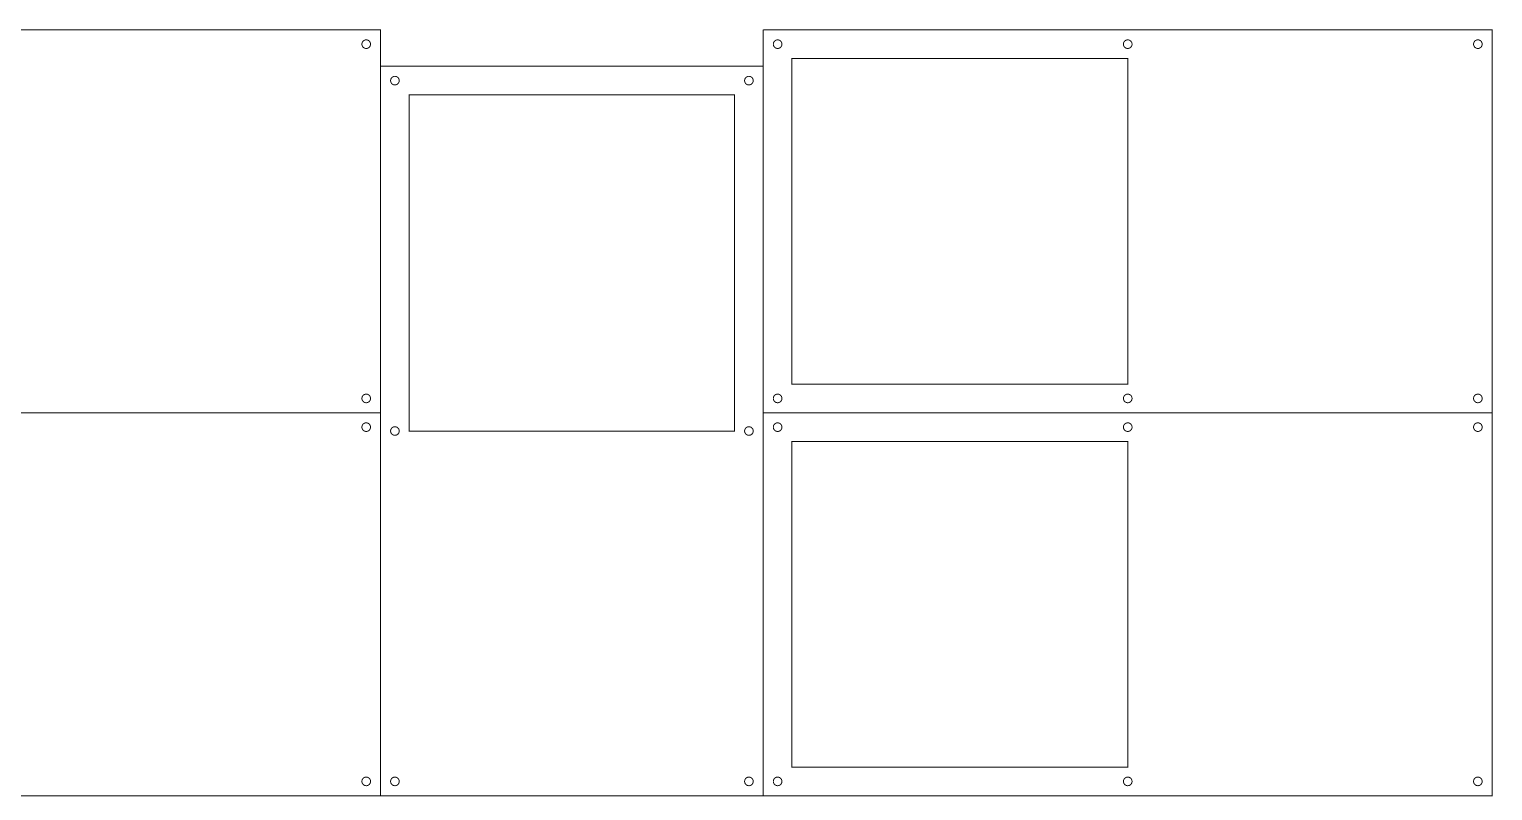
# Model space of a CAD drawing. Extents: x 0 to 896, y 0 to 534.
# Drawn here: x 386 to 896, y 269 to 534 of the extents above; entities that cross this region are included whole.
import ezdxf

# ---------------------------------------------------------------- set-up
doc = ezdxf.new("R2010")
doc.units = 0
doc.layers.get('0').update_dxf_attribs({"linetype": 'CONTINUOUS'})

msp = doc.modelspace()

# ---------------------------------------------------------------- linework, layer by layer
at = {"color": 0, "const_width": 0.35278}
for points in [[(0.17638, 133.537), (0.17638, 0.18669), (254.176, 0.18669), (254.176, 533.588), (508.178, 533.588), (508.178, 266.888)], [(641.528, 533.588), (641.528, 266.888)], [(641.528, 400.237), (895.528, 400.237), (895.528, 533.588), (641.528, 533.588)], [(641.528, 520.887), (508.178, 520.887)], [(254.176, 400.237), (508.178, 400.237)], [(895.528, 400.237), (895.528, 266.888), (254.176, 266.888)]]:
    msp.add_lwpolyline(points, dxfattribs=at)
at = {"color": 0}
for points, const_width in [([(504.678, 528.588), (504.678, 528.549), (504.669, 528.435), (504.647, 528.285), (504.61, 528.142), (504.56, 528.004), (504.496, 527.872), (504.421, 527.749), (504.335, 527.633), (504.238, 527.526), (504.132, 527.431), (504.015, 527.343), (503.892, 527.268), (503.761, 527.206), (503.624, 527.156), (503.479, 527.118), (503.331, 527.096), (503.215, 527.088), (503.178, 527.088), (503.139, 527.088), (503.024, 527.096), (502.875, 527.118), (502.731, 527.156), (502.593, 527.206), (502.463, 527.268), (502.339, 527.343), (502.224, 527.431), (502.117, 527.526), (502.019, 527.633), (501.933, 527.749), (501.858, 527.872), (501.794, 528.004), (501.744, 528.142), (501.707, 528.285), (501.685, 528.435), (501.678, 528.549), (501.678, 528.588), (501.678, 528.626), (501.685, 528.74), (501.707, 528.89), (501.744, 529.033), (501.794, 529.171), (501.858, 529.303), (501.933, 529.426), (502.019, 529.542), (502.117, 529.649), (502.224, 529.744), (502.339, 529.832), (502.463, 529.907), (502.593, 529.969), (502.731, 530.019), (502.875, 530.057), (503.024, 530.079), (503.139, 530.088), (503.178, 530.088), (503.215, 530.088), (503.331, 530.079), (503.479, 530.057), (503.624, 530.019), (503.761, 529.969), (503.892, 529.907), (504.015, 529.832), (504.132, 529.744), (504.238, 529.649), (504.335, 529.542), (504.421, 529.426), (504.496, 529.303), (504.56, 529.171), (504.61, 529.033), (504.647, 528.89), (504.669, 528.74), (504.678, 528.626), (504.678, 528.588)], 0.33333), ([(648.028, 528.588), (648.028, 528.549), (648.019, 528.435), (647.997, 528.285), (647.96, 528.142), (647.91, 528.004), (647.846, 527.872), (647.771, 527.749), (647.685, 527.633), (647.588, 527.526), (647.482, 527.431), (647.367, 527.343), (647.242, 527.268), (647.111, 527.206), (646.974, 527.156), (646.829, 527.118), (646.681, 527.096), (646.565, 527.088), (646.528, 527.088), (646.489, 527.088), (646.374, 527.096), (646.225, 527.118), (646.082, 527.156), (645.943, 527.206), (645.813, 527.268), (645.689, 527.343), (645.574, 527.431), (645.467, 527.526), (645.369, 527.633), (645.283, 527.749), (645.208, 527.872), (645.146, 528.004), (645.094, 528.142), (645.058, 528.285), (645.035, 528.435), (645.028, 528.549), (645.028, 528.588), (645.028, 528.626), (645.035, 528.74), (645.058, 528.89), (645.094, 529.033), (645.146, 529.171), (645.208, 529.303), (645.283, 529.426), (645.369, 529.542), (645.467, 529.649), (645.574, 529.744), (645.689, 529.832), (645.813, 529.907), (645.943, 529.969), (646.082, 530.019), (646.225, 530.057), (646.374, 530.079), (646.489, 530.088), (646.528, 530.088), (646.565, 530.088), (646.681, 530.079), (646.829, 530.057), (646.974, 530.019), (647.111, 529.969), (647.242, 529.907), (647.367, 529.832), (647.482, 529.744), (647.588, 529.649), (647.685, 529.542), (647.771, 529.426), (647.846, 529.303), (647.91, 529.171), (647.96, 529.033), (647.997, 528.89), (648.019, 528.74), (648.028, 528.626), (648.028, 528.588)], 0.33333), ([(770.028, 528.588), (770.028, 528.549), (770.019, 528.435), (769.997, 528.285), (769.96, 528.142), (769.91, 528.004), (769.846, 527.872), (769.771, 527.749), (769.685, 527.633), (769.589, 527.526), (769.482, 527.431), (769.367, 527.343), (769.243, 527.268), (769.111, 527.206), (768.974, 527.156), (768.831, 527.118), (768.681, 527.096), (768.565, 527.088), (768.528, 527.088), (768.489, 527.088), (768.374, 527.096), (768.225, 527.118), (768.082, 527.156), (767.943, 527.206), (767.813, 527.268), (767.689, 527.343), (767.574, 527.431), (767.467, 527.526), (767.369, 527.633), (767.283, 527.749), (767.208, 527.872), (767.146, 528.004), (767.094, 528.142), (767.058, 528.285), (767.035, 528.435), (767.028, 528.549), (767.028, 528.588), (767.028, 528.626), (767.035, 528.74), (767.058, 528.89), (767.094, 529.033), (767.146, 529.171), (767.208, 529.303), (767.283, 529.426), (767.369, 529.542), (767.467, 529.649), (767.574, 529.744), (767.689, 529.832), (767.813, 529.907), (767.943, 529.969), (768.082, 530.019), (768.225, 530.057), (768.374, 530.079), (768.489, 530.088), (768.528, 530.088), (768.565, 530.088), (768.681, 530.079), (768.831, 530.057), (768.974, 530.019), (769.111, 529.969), (769.243, 529.907), (769.367, 529.832), (769.482, 529.744), (769.589, 529.649), (769.685, 529.542), (769.771, 529.426), (769.846, 529.303), (769.91, 529.171), (769.96, 529.033), (769.997, 528.89), (770.019, 528.74), (770.028, 528.626), (770.028, 528.588)], 0.33333), ([(892.028, 528.588), (892.028, 528.549), (892.019, 528.435), (891.997, 528.285), (891.96, 528.142), (891.91, 528.004), (891.847, 527.872), (891.772, 527.749), (891.685, 527.633), (891.589, 527.526), (891.482, 527.431), (891.367, 527.343), (891.243, 527.268), (891.111, 527.206), (890.974, 527.156), (890.831, 527.118), (890.681, 527.096), (890.567, 527.088), (890.528, 527.088), (890.489, 527.088), (890.375, 527.096), (890.225, 527.118), (890.082, 527.156), (889.944, 527.206), (889.813, 527.268), (889.689, 527.343), (889.574, 527.431), (889.467, 527.526), (889.371, 527.633), (889.283, 527.749), (889.208, 527.872), (889.146, 528.004), (889.096, 528.142), (889.058, 528.285), (889.036, 528.435), (889.028, 528.549), (889.028, 528.588), (889.028, 528.626), (889.036, 528.74), (889.058, 528.89), (889.096, 529.033), (889.146, 529.171), (889.208, 529.303), (889.283, 529.426), (889.371, 529.542), (889.467, 529.649), (889.574, 529.744), (889.689, 529.832), (889.813, 529.907), (889.944, 529.969), (890.082, 530.019), (890.225, 530.057), (890.375, 530.079), (890.489, 530.088), (890.528, 530.088), (890.567, 530.088), (890.681, 530.079), (890.831, 530.057), (890.974, 530.019), (891.111, 529.969), (891.243, 529.907), (891.367, 529.832), (891.482, 529.744), (891.589, 529.649), (891.685, 529.542), (891.772, 529.426), (891.847, 529.303), (891.91, 529.171), (891.96, 529.033), (891.997, 528.89), (892.019, 528.74), (892.028, 528.626), (892.028, 528.588)], 0.33333), ([(651.528, 523.588), (768.528, 523.588), (768.528, 410.237), (651.528, 410.237), (651.528, 523.588)], 0.35278), ([(514.678, 515.887), (514.678, 515.849), (514.669, 515.735), (514.647, 515.585), (514.61, 515.442), (514.56, 515.304), (514.496, 515.172), (514.421, 515.049), (514.335, 514.933), (514.238, 514.826), (514.132, 514.731), (514.015, 514.643), (513.892, 514.568), (513.761, 514.506), (513.624, 514.456), (513.479, 514.418), (513.331, 514.396), (513.215, 514.387), (513.178, 514.387), (513.139, 514.387), (513.024, 514.396), (512.875, 514.418), (512.731, 514.456), (512.593, 514.506), (512.463, 514.568), (512.339, 514.643), (512.224, 514.731), (512.117, 514.826), (512.019, 514.933), (511.933, 515.049), (511.858, 515.172), (511.794, 515.304), (511.744, 515.442), (511.707, 515.585), (511.685, 515.735), (511.678, 515.849), (511.678, 515.887), (511.678, 515.926), (511.685, 516.04), (511.707, 516.19), (511.744, 516.333), (511.794, 516.471), (511.858, 516.603), (511.933, 516.726), (512.019, 516.842), (512.117, 516.949), (512.224, 517.044), (512.339, 517.132), (512.463, 517.207), (512.593, 517.269), (512.731, 517.319), (512.875, 517.357), (513.024, 517.379), (513.139, 517.387), (513.178, 517.387), (513.215, 517.387), (513.331, 517.379), (513.479, 517.357), (513.624, 517.319), (513.761, 517.269), (513.892, 517.207), (514.015, 517.132), (514.132, 517.044), (514.238, 516.949), (514.335, 516.842), (514.421, 516.726), (514.496, 516.603), (514.56, 516.471), (514.61, 516.333), (514.647, 516.19), (514.669, 516.04), (514.678, 515.926), (514.678, 515.887)], 0.33333), ([(638.028, 515.887), (638.028, 515.849), (638.019, 515.735), (637.997, 515.585), (637.96, 515.442), (637.91, 515.304), (637.846, 515.172), (637.771, 515.049), (637.685, 514.933), (637.588, 514.826), (637.482, 514.731), (637.367, 514.643), (637.242, 514.568), (637.111, 514.506), (636.974, 514.456), (636.829, 514.418), (636.681, 514.396), (636.565, 514.387), (636.528, 514.387), (636.489, 514.387), (636.374, 514.396), (636.225, 514.418), (636.082, 514.456), (635.943, 514.506), (635.813, 514.568), (635.689, 514.643), (635.574, 514.731), (635.467, 514.826), (635.369, 514.933), (635.283, 515.049), (635.208, 515.172), (635.146, 515.304), (635.094, 515.442), (635.058, 515.585), (635.035, 515.735), (635.028, 515.849), (635.028, 515.887), (635.028, 515.926), (635.035, 516.04), (635.058, 516.19), (635.094, 516.333), (635.146, 516.471), (635.208, 516.603), (635.283, 516.726), (635.369, 516.842), (635.467, 516.949), (635.574, 517.044), (635.689, 517.132), (635.813, 517.207), (635.943, 517.269), (636.082, 517.319), (636.225, 517.357), (636.374, 517.379), (636.489, 517.387), (636.528, 517.387), (636.565, 517.387), (636.681, 517.379), (636.829, 517.357), (636.974, 517.319), (637.111, 517.269), (637.242, 517.207), (637.367, 517.132), (637.482, 517.044), (637.588, 516.949), (637.685, 516.842), (637.771, 516.726), (637.846, 516.603), (637.91, 516.471), (637.96, 516.333), (637.997, 516.19), (638.019, 516.04), (638.028, 515.926), (638.028, 515.887)], 0.33333), ([(518.178, 510.887), (631.528, 510.887), (631.528, 393.888), (518.178, 393.888), (518.178, 510.887)], 0.35278), ([(504.678, 405.237), (504.678, 405.199), (504.669, 405.083), (504.647, 404.935), (504.61, 404.792), (504.56, 404.653), (504.496, 404.522), (504.421, 404.399), (504.335, 404.283), (504.238, 404.176), (504.132, 404.081), (504.015, 403.993), (503.892, 403.918), (503.761, 403.856), (503.624, 403.804), (503.479, 403.768), (503.331, 403.744), (503.215, 403.737), (503.178, 403.737), (503.139, 403.737), (503.024, 403.744), (502.875, 403.768), (502.731, 403.804), (502.593, 403.856), (502.463, 403.918), (502.339, 403.993), (502.224, 404.081), (502.117, 404.176), (502.019, 404.283), (501.933, 404.399), (501.858, 404.522), (501.794, 404.653), (501.744, 404.792), (501.707, 404.935), (501.685, 405.083), (501.678, 405.199), (501.678, 405.237), (501.678, 405.275), (501.685, 405.39), (501.707, 405.54), (501.744, 405.683), (501.794, 405.821), (501.858, 405.953), (501.933, 406.076), (502.019, 406.192), (502.117, 406.299), (502.224, 406.394), (502.339, 406.481), (502.463, 406.557), (502.593, 406.619), (502.731, 406.669), (502.875, 406.707), (503.024, 406.729), (503.139, 406.737), (503.178, 406.737), (503.215, 406.737), (503.331, 406.729), (503.479, 406.707), (503.624, 406.669), (503.761, 406.619), (503.892, 406.557), (504.015, 406.481), (504.132, 406.394), (504.238, 406.299), (504.335, 406.192), (504.421, 406.076), (504.496, 405.953), (504.56, 405.821), (504.61, 405.683), (504.647, 405.54), (504.669, 405.39), (504.678, 405.275), (504.678, 405.237)], 0.33333), ([(648.028, 405.237), (648.028, 405.199), (648.019, 405.083), (647.997, 404.935), (647.96, 404.792), (647.91, 404.653), (647.846, 404.522), (647.771, 404.399), (647.685, 404.283), (647.588, 404.176), (647.482, 404.081), (647.367, 403.993), (647.242, 403.918), (647.111, 403.856), (646.974, 403.804), (646.829, 403.768), (646.681, 403.744), (646.565, 403.737), (646.528, 403.737), (646.489, 403.737), (646.374, 403.744), (646.225, 403.768), (646.082, 403.804), (645.943, 403.856), (645.813, 403.918), (645.689, 403.993), (645.574, 404.081), (645.467, 404.176), (645.369, 404.283), (645.283, 404.399), (645.208, 404.522), (645.146, 404.653), (645.094, 404.792), (645.058, 404.935), (645.035, 405.083), (645.028, 405.199), (645.028, 405.237), (645.028, 405.275), (645.035, 405.39), (645.058, 405.54), (645.094, 405.683), (645.146, 405.821), (645.208, 405.953), (645.283, 406.076), (645.369, 406.192), (645.467, 406.299), (645.574, 406.394), (645.689, 406.481), (645.813, 406.557), (645.943, 406.619), (646.082, 406.669), (646.225, 406.707), (646.374, 406.729), (646.489, 406.737), (646.528, 406.737), (646.565, 406.737), (646.681, 406.729), (646.829, 406.707), (646.974, 406.669), (647.111, 406.619), (647.242, 406.557), (647.367, 406.481), (647.482, 406.394), (647.588, 406.299), (647.685, 406.192), (647.771, 406.076), (647.846, 405.953), (647.91, 405.821), (647.96, 405.683), (647.997, 405.54), (648.019, 405.39), (648.028, 405.275), (648.028, 405.237)], 0.33333), ([(770.028, 405.237), (770.028, 405.199), (770.019, 405.083), (769.997, 404.935), (769.96, 404.792), (769.91, 404.653), (769.846, 404.522), (769.771, 404.399), (769.685, 404.283), (769.589, 404.176), (769.482, 404.081), (769.367, 403.993), (769.243, 403.918), (769.111, 403.856), (768.974, 403.804), (768.831, 403.768), (768.681, 403.744), (768.565, 403.737), (768.528, 403.737), (768.489, 403.737), (768.374, 403.744), (768.225, 403.768), (768.082, 403.804), (767.943, 403.856), (767.813, 403.918), (767.689, 403.993), (767.574, 404.081), (767.467, 404.176), (767.369, 404.283), (767.283, 404.399), (767.208, 404.522), (767.146, 404.653), (767.094, 404.792), (767.058, 404.935), (767.035, 405.083), (767.028, 405.199), (767.028, 405.237), (767.028, 405.275), (767.035, 405.39), (767.058, 405.54), (767.094, 405.683), (767.146, 405.821), (767.208, 405.953), (767.283, 406.076), (767.369, 406.192), (767.467, 406.299), (767.574, 406.394), (767.689, 406.481), (767.813, 406.557), (767.943, 406.619), (768.082, 406.669), (768.225, 406.707), (768.374, 406.729), (768.489, 406.737), (768.528, 406.737), (768.565, 406.737), (768.681, 406.729), (768.831, 406.707), (768.974, 406.669), (769.111, 406.619), (769.243, 406.557), (769.367, 406.481), (769.482, 406.394), (769.589, 406.299), (769.685, 406.192), (769.771, 406.076), (769.846, 405.953), (769.91, 405.821), (769.96, 405.683), (769.997, 405.54), (770.019, 405.39), (770.028, 405.275), (770.028, 405.237)], 0.33333), ([(892.028, 405.237), (892.028, 405.199), (892.019, 405.083), (891.997, 404.935), (891.96, 404.792), (891.91, 404.653), (891.847, 404.522), (891.772, 404.399), (891.685, 404.283), (891.589, 404.176), (891.482, 404.081), (891.367, 403.993), (891.243, 403.918), (891.111, 403.856), (890.974, 403.804), (890.831, 403.768), (890.681, 403.744), (890.567, 403.737), (890.528, 403.737), (890.489, 403.737), (890.375, 403.744), (890.225, 403.768), (890.082, 403.804), (889.944, 403.856), (889.813, 403.918), (889.689, 403.993), (889.574, 404.081), (889.467, 404.176), (889.371, 404.283), (889.283, 404.399), (889.208, 404.522), (889.146, 404.653), (889.096, 404.792), (889.058, 404.935), (889.036, 405.083), (889.028, 405.199), (889.028, 405.237), (889.028, 405.275), (889.036, 405.39), (889.058, 405.54), (889.096, 405.683), (889.146, 405.821), (889.208, 405.953), (889.283, 406.076), (889.371, 406.192), (889.467, 406.299), (889.574, 406.394), (889.689, 406.481), (889.813, 406.557), (889.944, 406.619), (890.082, 406.669), (890.225, 406.707), (890.375, 406.729), (890.489, 406.737), (890.528, 406.737), (890.567, 406.737), (890.681, 406.729), (890.831, 406.707), (890.974, 406.669), (891.111, 406.619), (891.243, 406.557), (891.367, 406.481), (891.482, 406.394), (891.589, 406.299), (891.685, 406.192), (891.772, 406.076), (891.847, 405.953), (891.91, 405.821), (891.96, 405.683), (891.997, 405.54), (892.019, 405.39), (892.028, 405.275), (892.028, 405.237)], 0.33333), ([(504.678, 395.237), (504.678, 395.199), (504.669, 395.083), (504.647, 394.935), (504.61, 394.792), (504.56, 394.653), (504.496, 394.522), (504.421, 394.399), (504.335, 394.283), (504.238, 394.176), (504.132, 394.081), (504.015, 393.993), (503.892, 393.918), (503.761, 393.856), (503.624, 393.804), (503.479, 393.768), (503.331, 393.744), (503.215, 393.737), (503.178, 393.737), (503.139, 393.737), (503.024, 393.744), (502.875, 393.768), (502.731, 393.804), (502.593, 393.856), (502.463, 393.918), (502.339, 393.993), (502.224, 394.081), (502.117, 394.176), (502.019, 394.283), (501.933, 394.399), (501.858, 394.522), (501.794, 394.653), (501.744, 394.792), (501.707, 394.935), (501.685, 395.083), (501.678, 395.199), (501.678, 395.237), (501.678, 395.275), (501.685, 395.39), (501.707, 395.54), (501.744, 395.683), (501.794, 395.821), (501.858, 395.953), (501.933, 396.076), (502.019, 396.192), (502.117, 396.299), (502.224, 396.394), (502.339, 396.481), (502.463, 396.557), (502.593, 396.619), (502.731, 396.669), (502.875, 396.707), (503.024, 396.729), (503.139, 396.737), (503.178, 396.737), (503.215, 396.737), (503.331, 396.729), (503.479, 396.707), (503.624, 396.669), (503.761, 396.619), (503.892, 396.557), (504.015, 396.481), (504.132, 396.394), (504.238, 396.299), (504.335, 396.192), (504.421, 396.076), (504.496, 395.953), (504.56, 395.821), (504.61, 395.683), (504.647, 395.54), (504.669, 395.39), (504.678, 395.275), (504.678, 395.237)], 0.33333), ([(514.678, 393.888), (514.678, 393.849), (514.669, 393.733), (514.647, 393.585), (514.61, 393.442), (514.56, 393.303), (514.496, 393.172), (514.421, 393.049), (514.335, 392.933), (514.238, 392.826), (514.132, 392.729), (514.015, 392.643), (513.892, 392.568), (513.761, 392.506), (513.624, 392.454), (513.479, 392.418), (513.331, 392.394), (513.215, 392.388), (513.178, 392.388), (513.139, 392.388), (513.024, 392.394), (512.875, 392.418), (512.731, 392.454), (512.593, 392.506), (512.463, 392.568), (512.339, 392.643), (512.224, 392.729), (512.117, 392.826), (512.019, 392.933), (511.933, 393.049), (511.858, 393.172), (511.794, 393.303), (511.744, 393.442), (511.707, 393.585), (511.685, 393.733), (511.678, 393.849), (511.678, 393.888), (511.678, 393.925), (511.685, 394.04), (511.707, 394.19), (511.744, 394.333), (511.794, 394.471), (511.858, 394.603), (511.933, 394.726), (512.019, 394.842), (512.117, 394.949), (512.224, 395.044), (512.339, 395.131), (512.463, 395.207), (512.593, 395.269), (512.731, 395.319), (512.875, 395.357), (513.024, 395.379), (513.139, 395.388), (513.178, 395.388), (513.215, 395.388), (513.331, 395.379), (513.479, 395.357), (513.624, 395.319), (513.761, 395.269), (513.892, 395.207), (514.015, 395.131), (514.132, 395.044), (514.238, 394.949), (514.335, 394.842), (514.421, 394.726), (514.496, 394.603), (514.56, 394.471), (514.61, 394.333), (514.647, 394.19), (514.669, 394.04), (514.678, 393.925), (514.678, 393.888)], 0.33333), ([(638.028, 393.888), (638.028, 393.849), (638.019, 393.733), (637.997, 393.585), (637.96, 393.442), (637.91, 393.303), (637.846, 393.172), (637.771, 393.049), (637.685, 392.933), (637.588, 392.826), (637.482, 392.729), (637.367, 392.643), (637.242, 392.568), (637.111, 392.506), (636.974, 392.454), (636.829, 392.418), (636.681, 392.394), (636.565, 392.388), (636.528, 392.388), (636.489, 392.388), (636.374, 392.394), (636.225, 392.418), (636.082, 392.454), (635.943, 392.506), (635.813, 392.568), (635.689, 392.643), (635.574, 392.729), (635.467, 392.826), (635.369, 392.933), (635.283, 393.049), (635.208, 393.172), (635.146, 393.303), (635.094, 393.442), (635.058, 393.585), (635.035, 393.733), (635.028, 393.849), (635.028, 393.888), (635.028, 393.925), (635.035, 394.04), (635.058, 394.19), (635.094, 394.333), (635.146, 394.471), (635.208, 394.603), (635.283, 394.726), (635.369, 394.842), (635.467, 394.949), (635.574, 395.044), (635.689, 395.131), (635.813, 395.207), (635.943, 395.269), (636.082, 395.319), (636.225, 395.357), (636.374, 395.379), (636.489, 395.388), (636.528, 395.388), (636.565, 395.388), (636.681, 395.379), (636.829, 395.357), (636.974, 395.319), (637.111, 395.269), (637.242, 395.207), (637.367, 395.131), (637.482, 395.044), (637.588, 394.949), (637.685, 394.842), (637.771, 394.726), (637.846, 394.603), (637.91, 394.471), (637.96, 394.333), (637.997, 394.19), (638.019, 394.04), (638.028, 393.925), (638.028, 393.888)], 0.33333), ([(648.028, 395.237), (648.028, 395.199), (648.019, 395.083), (647.997, 394.935), (647.96, 394.792), (647.91, 394.653), (647.846, 394.522), (647.771, 394.399), (647.685, 394.283), (647.588, 394.176), (647.482, 394.081), (647.367, 393.993), (647.242, 393.918), (647.111, 393.856), (646.974, 393.804), (646.829, 393.768), (646.681, 393.744), (646.565, 393.737), (646.528, 393.737), (646.489, 393.737), (646.374, 393.744), (646.225, 393.768), (646.082, 393.804), (645.943, 393.856), (645.813, 393.918), (645.689, 393.993), (645.574, 394.081), (645.467, 394.176), (645.369, 394.283), (645.283, 394.399), (645.208, 394.522), (645.146, 394.653), (645.094, 394.792), (645.058, 394.935), (645.035, 395.083), (645.028, 395.199), (645.028, 395.237), (645.028, 395.275), (645.035, 395.39), (645.058, 395.54), (645.094, 395.683), (645.146, 395.821), (645.208, 395.953), (645.283, 396.076), (645.369, 396.192), (645.467, 396.299), (645.574, 396.394), (645.689, 396.481), (645.813, 396.557), (645.943, 396.619), (646.082, 396.669), (646.225, 396.707), (646.374, 396.729), (646.489, 396.737), (646.528, 396.737), (646.565, 396.737), (646.681, 396.729), (646.829, 396.707), (646.974, 396.669), (647.111, 396.619), (647.242, 396.557), (647.367, 396.481), (647.482, 396.394), (647.588, 396.299), (647.685, 396.192), (647.771, 396.076), (647.846, 395.953), (647.91, 395.821), (647.96, 395.683), (647.997, 395.54), (648.019, 395.39), (648.028, 395.275), (648.028, 395.237)], 0.33333), ([(770.028, 395.237), (770.028, 395.199), (770.019, 395.083), (769.997, 394.935), (769.96, 394.792), (769.91, 394.653), (769.846, 394.522), (769.771, 394.399), (769.685, 394.283), (769.589, 394.176), (769.482, 394.081), (769.367, 393.993), (769.243, 393.918), (769.111, 393.856), (768.974, 393.804), (768.831, 393.768), (768.681, 393.744), (768.565, 393.737), (768.528, 393.737), (768.489, 393.737), (768.374, 393.744), (768.225, 393.768), (768.082, 393.804), (767.943, 393.856), (767.813, 393.918), (767.689, 393.993), (767.574, 394.081), (767.467, 394.176), (767.369, 394.283), (767.283, 394.399), (767.208, 394.522), (767.146, 394.653), (767.094, 394.792), (767.058, 394.935), (767.035, 395.083), (767.028, 395.199), (767.028, 395.237), (767.028, 395.275), (767.035, 395.39), (767.058, 395.54), (767.094, 395.683), (767.146, 395.821), (767.208, 395.953), (767.283, 396.076), (767.369, 396.192), (767.467, 396.299), (767.574, 396.394), (767.689, 396.481), (767.813, 396.557), (767.943, 396.619), (768.082, 396.669), (768.225, 396.707), (768.374, 396.729), (768.489, 396.737), (768.528, 396.737), (768.565, 396.737), (768.681, 396.729), (768.831, 396.707), (768.974, 396.669), (769.111, 396.619), (769.243, 396.557), (769.367, 396.481), (769.482, 396.394), (769.589, 396.299), (769.685, 396.192), (769.771, 396.076), (769.846, 395.953), (769.91, 395.821), (769.96, 395.683), (769.997, 395.54), (770.019, 395.39), (770.028, 395.275), (770.028, 395.237)], 0.33333), ([(892.028, 395.237), (892.028, 395.199), (892.019, 395.083), (891.997, 394.935), (891.96, 394.792), (891.91, 394.653), (891.847, 394.522), (891.772, 394.399), (891.685, 394.283), (891.589, 394.176), (891.482, 394.081), (891.367, 393.993), (891.243, 393.918), (891.111, 393.856), (890.974, 393.804), (890.831, 393.768), (890.681, 393.744), (890.567, 393.737), (890.528, 393.737), (890.489, 393.737), (890.375, 393.744), (890.225, 393.768), (890.082, 393.804), (889.944, 393.856), (889.813, 393.918), (889.689, 393.993), (889.574, 394.081), (889.467, 394.176), (889.371, 394.283), (889.283, 394.399), (889.208, 394.522), (889.146, 394.653), (889.096, 394.792), (889.058, 394.935), (889.036, 395.083), (889.028, 395.199), (889.028, 395.237), (889.028, 395.275), (889.036, 395.39), (889.058, 395.54), (889.096, 395.683), (889.146, 395.821), (889.208, 395.953), (889.283, 396.076), (889.371, 396.192), (889.467, 396.299), (889.574, 396.394), (889.689, 396.481), (889.813, 396.557), (889.944, 396.619), (890.082, 396.669), (890.225, 396.707), (890.375, 396.729), (890.489, 396.737), (890.528, 396.737), (890.567, 396.737), (890.681, 396.729), (890.831, 396.707), (890.974, 396.669), (891.111, 396.619), (891.243, 396.557), (891.367, 396.481), (891.482, 396.394), (891.589, 396.299), (891.685, 396.192), (891.772, 396.076), (891.847, 395.953), (891.91, 395.821), (891.96, 395.683), (891.997, 395.54), (892.019, 395.39), (892.028, 395.275), (892.028, 395.237)], 0.33333), ([(651.528, 390.237), (768.528, 390.237), (768.528, 276.888), (651.528, 276.888), (651.528, 390.237)], 0.35278), ([(504.678, 271.888), (504.678, 271.849), (504.669, 271.733), (504.647, 271.585), (504.61, 271.442), (504.56, 271.303), (504.496, 271.172), (504.421, 271.049), (504.335, 270.933), (504.238, 270.826), (504.132, 270.729), (504.015, 270.643), (503.892, 270.568), (503.761, 270.506), (503.624, 270.454), (503.479, 270.418), (503.331, 270.394), (503.215, 270.388), (503.178, 270.388), (503.139, 270.388), (503.024, 270.394), (502.875, 270.418), (502.731, 270.454), (502.593, 270.506), (502.463, 270.568), (502.339, 270.643), (502.224, 270.729), (502.117, 270.826), (502.019, 270.933), (501.933, 271.049), (501.858, 271.172), (501.794, 271.303), (501.744, 271.442), (501.707, 271.585), (501.685, 271.733), (501.678, 271.849), (501.678, 271.888), (501.678, 271.925), (501.685, 272.04), (501.707, 272.189), (501.744, 272.333), (501.794, 272.471), (501.858, 272.603), (501.933, 272.726), (502.019, 272.842), (502.117, 272.947), (502.224, 273.044), (502.339, 273.131), (502.463, 273.206), (502.593, 273.269), (502.731, 273.319), (502.875, 273.357), (503.024, 273.379), (503.139, 273.388), (503.178, 273.388), (503.215, 273.388), (503.331, 273.379), (503.479, 273.357), (503.624, 273.319), (503.761, 273.269), (503.892, 273.206), (504.015, 273.131), (504.132, 273.044), (504.238, 272.947), (504.335, 272.842), (504.421, 272.726), (504.496, 272.603), (504.56, 272.471), (504.61, 272.333), (504.647, 272.189), (504.669, 272.04), (504.678, 271.925), (504.678, 271.888)], 0.33333), ([(514.678, 271.888), (514.678, 271.849), (514.669, 271.733), (514.647, 271.585), (514.61, 271.442), (514.56, 271.303), (514.496, 271.172), (514.421, 271.049), (514.335, 270.933), (514.238, 270.826), (514.132, 270.729), (514.015, 270.643), (513.892, 270.568), (513.761, 270.506), (513.624, 270.454), (513.479, 270.418), (513.331, 270.394), (513.215, 270.388), (513.178, 270.388), (513.139, 270.388), (513.024, 270.394), (512.875, 270.418), (512.731, 270.454), (512.593, 270.506), (512.463, 270.568), (512.339, 270.643), (512.224, 270.729), (512.117, 270.826), (512.019, 270.933), (511.933, 271.049), (511.858, 271.172), (511.794, 271.303), (511.744, 271.442), (511.707, 271.585), (511.685, 271.733), (511.678, 271.849), (511.678, 271.888), (511.678, 271.925), (511.685, 272.04), (511.707, 272.189), (511.744, 272.333), (511.794, 272.471), (511.858, 272.603), (511.933, 272.726), (512.019, 272.842), (512.117, 272.947), (512.224, 273.044), (512.339, 273.131), (512.463, 273.206), (512.593, 273.269), (512.731, 273.319), (512.875, 273.357), (513.024, 273.379), (513.139, 273.388), (513.178, 273.388), (513.215, 273.388), (513.331, 273.379), (513.479, 273.357), (513.624, 273.319), (513.761, 273.269), (513.892, 273.206), (514.015, 273.131), (514.132, 273.044), (514.238, 272.947), (514.335, 272.842), (514.421, 272.726), (514.496, 272.603), (514.56, 272.471), (514.61, 272.333), (514.647, 272.189), (514.669, 272.04), (514.678, 271.925), (514.678, 271.888)], 0.33333), ([(638.028, 271.888), (638.028, 271.849), (638.019, 271.733), (637.997, 271.585), (637.96, 271.442), (637.91, 271.303), (637.846, 271.172), (637.771, 271.049), (637.685, 270.933), (637.588, 270.826), (637.482, 270.729), (637.367, 270.643), (637.242, 270.568), (637.111, 270.506), (636.974, 270.454), (636.829, 270.418), (636.681, 270.394), (636.565, 270.388), (636.528, 270.388), (636.489, 270.388), (636.374, 270.394), (636.225, 270.418), (636.082, 270.454), (635.943, 270.506), (635.813, 270.568), (635.689, 270.643), (635.574, 270.729), (635.467, 270.826), (635.369, 270.933), (635.283, 271.049), (635.208, 271.172), (635.146, 271.303), (635.094, 271.442), (635.058, 271.585), (635.035, 271.733), (635.028, 271.849), (635.028, 271.888), (635.028, 271.925), (635.035, 272.04), (635.058, 272.189), (635.094, 272.333), (635.146, 272.471), (635.208, 272.603), (635.283, 272.726), (635.369, 272.842), (635.467, 272.947), (635.574, 273.044), (635.689, 273.131), (635.813, 273.206), (635.943, 273.269), (636.082, 273.319), (636.225, 273.357), (636.374, 273.379), (636.489, 273.388), (636.528, 273.388), (636.565, 273.388), (636.681, 273.379), (636.829, 273.357), (636.974, 273.319), (637.111, 273.269), (637.242, 273.206), (637.367, 273.131), (637.482, 273.044), (637.588, 272.947), (637.685, 272.842), (637.771, 272.726), (637.846, 272.603), (637.91, 272.471), (637.96, 272.333), (637.997, 272.189), (638.019, 272.04), (638.028, 271.925), (638.028, 271.888)], 0.33333), ([(648.028, 271.888), (648.028, 271.849), (648.019, 271.733), (647.997, 271.585), (647.96, 271.442), (647.91, 271.303), (647.846, 271.172), (647.771, 271.049), (647.685, 270.933), (647.588, 270.826), (647.482, 270.729), (647.367, 270.643), (647.242, 270.568), (647.111, 270.506), (646.974, 270.454), (646.829, 270.418), (646.681, 270.394), (646.565, 270.388), (646.528, 270.388), (646.489, 270.388), (646.374, 270.394), (646.225, 270.418), (646.082, 270.454), (645.943, 270.506), (645.813, 270.568), (645.689, 270.643), (645.574, 270.729), (645.467, 270.826), (645.369, 270.933), (645.283, 271.049), (645.208, 271.172), (645.146, 271.303), (645.094, 271.442), (645.058, 271.585), (645.035, 271.733), (645.028, 271.849), (645.028, 271.888), (645.028, 271.925), (645.035, 272.04), (645.058, 272.189), (645.094, 272.333), (645.146, 272.471), (645.208, 272.603), (645.283, 272.726), (645.369, 272.842), (645.467, 272.947), (645.574, 273.044), (645.689, 273.131), (645.813, 273.206), (645.943, 273.269), (646.082, 273.319), (646.225, 273.357), (646.374, 273.379), (646.489, 273.388), (646.528, 273.388), (646.565, 273.388), (646.681, 273.379), (646.829, 273.357), (646.974, 273.319), (647.111, 273.269), (647.242, 273.206), (647.367, 273.131), (647.482, 273.044), (647.588, 272.947), (647.685, 272.842), (647.771, 272.726), (647.846, 272.603), (647.91, 272.471), (647.96, 272.333), (647.997, 272.189), (648.019, 272.04), (648.028, 271.925), (648.028, 271.888)], 0.33333), ([(770.028, 271.888), (770.028, 271.849), (770.019, 271.733), (769.997, 271.585), (769.96, 271.442), (769.91, 271.303), (769.846, 271.172), (769.771, 271.049), (769.685, 270.933), (769.589, 270.826), (769.482, 270.729), (769.367, 270.643), (769.243, 270.568), (769.111, 270.506), (768.974, 270.454), (768.831, 270.418), (768.681, 270.394), (768.565, 270.388), (768.528, 270.388), (768.489, 270.388), (768.374, 270.394), (768.225, 270.418), (768.082, 270.454), (767.943, 270.506), (767.813, 270.568), (767.689, 270.643), (767.574, 270.729), (767.467, 270.826), (767.369, 270.933), (767.283, 271.049), (767.208, 271.172), (767.146, 271.303), (767.094, 271.442), (767.058, 271.585), (767.035, 271.733), (767.028, 271.849), (767.028, 271.888), (767.028, 271.925), (767.035, 272.04), (767.058, 272.189), (767.094, 272.333), (767.146, 272.471), (767.208, 272.603), (767.283, 272.726), (767.369, 272.842), (767.467, 272.947), (767.574, 273.044), (767.689, 273.131), (767.813, 273.206), (767.943, 273.269), (768.082, 273.319), (768.225, 273.357), (768.374, 273.379), (768.489, 273.388), (768.528, 273.388), (768.565, 273.388), (768.681, 273.379), (768.831, 273.357), (768.974, 273.319), (769.111, 273.269), (769.243, 273.206), (769.367, 273.131), (769.482, 273.044), (769.589, 272.947), (769.685, 272.842), (769.771, 272.726), (769.846, 272.603), (769.91, 272.471), (769.96, 272.333), (769.997, 272.189), (770.019, 272.04), (770.028, 271.925), (770.028, 271.888)], 0.33333), ([(892.028, 271.888), (892.028, 271.849), (892.019, 271.733), (891.997, 271.585), (891.96, 271.442), (891.91, 271.303), (891.847, 271.172), (891.772, 271.049), (891.685, 270.933), (891.589, 270.826), (891.482, 270.729), (891.367, 270.643), (891.243, 270.568), (891.111, 270.506), (890.974, 270.454), (890.831, 270.418), (890.681, 270.394), (890.567, 270.388), (890.528, 270.388), (890.489, 270.388), (890.375, 270.394), (890.225, 270.418), (890.082, 270.454), (889.944, 270.506), (889.813, 270.568), (889.689, 270.643), (889.574, 270.729), (889.467, 270.826), (889.371, 270.933), (889.283, 271.049), (889.208, 271.172), (889.146, 271.303), (889.096, 271.442), (889.058, 271.585), (889.036, 271.733), (889.028, 271.849), (889.028, 271.888), (889.028, 271.925), (889.036, 272.04), (889.058, 272.189), (889.096, 272.333), (889.146, 272.471), (889.208, 272.603), (889.283, 272.726), (889.371, 272.842), (889.467, 272.947), (889.574, 273.044), (889.689, 273.131), (889.813, 273.206), (889.944, 273.269), (890.082, 273.319), (890.225, 273.357), (890.375, 273.379), (890.489, 273.388), (890.528, 273.388), (890.567, 273.388), (890.681, 273.379), (890.831, 273.357), (890.974, 273.319), (891.111, 273.269), (891.243, 273.206), (891.367, 273.131), (891.482, 273.044), (891.589, 272.947), (891.685, 272.842), (891.772, 272.726), (891.847, 272.603), (891.91, 272.471), (891.96, 272.333), (891.997, 272.189), (892.019, 272.04), (892.028, 271.925), (892.028, 271.888)], 0.33333)]:
    msp.add_lwpolyline(points, close=True, dxfattribs=dict(at, const_width=const_width))

doc.saveas('drawing.dxf')
